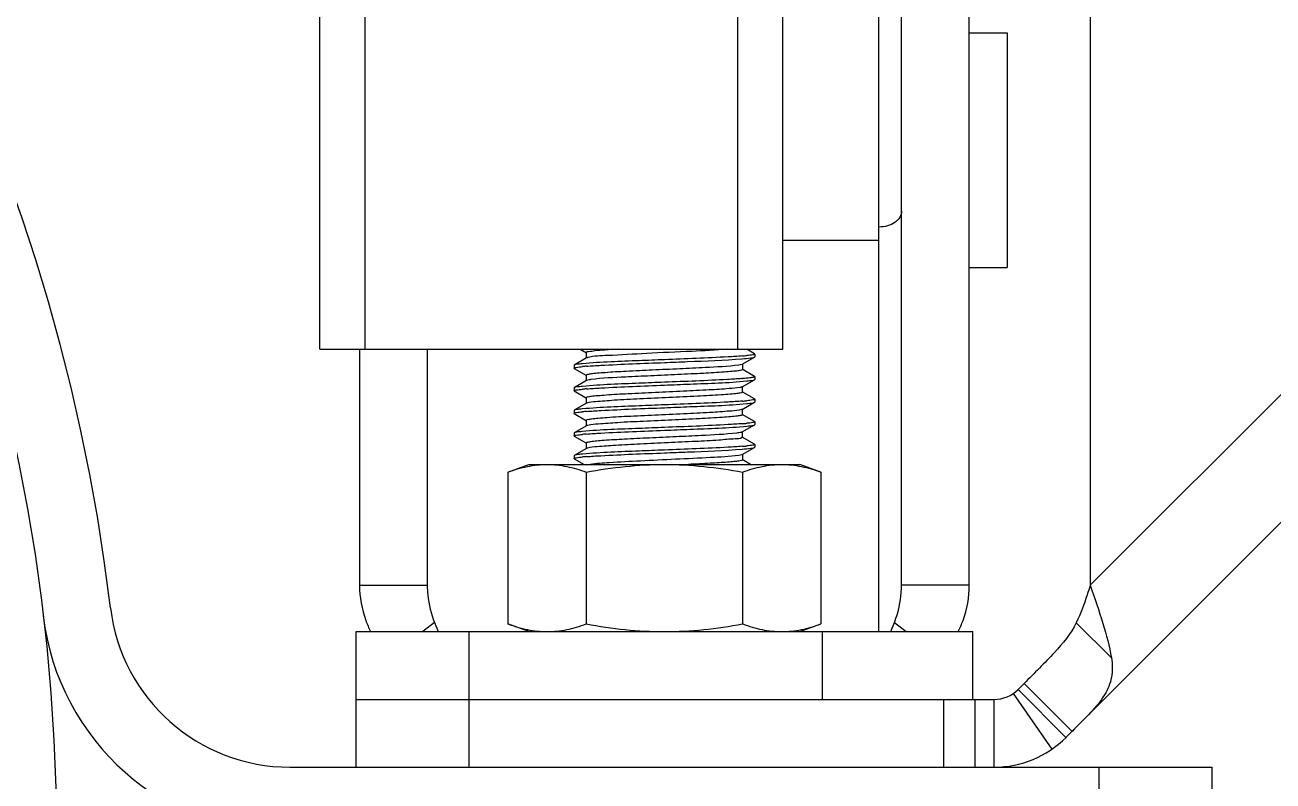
# Model space of a CAD drawing. Extents: x 27938 to 1507990, y 110129 to 923079.
# Drawn here: x 643438 to 644421, y 365399 to 365994 of the extents above; entities that cross this region are included whole.
import ezdxf

# ---------------------------------------------------------------- set-up
doc = ezdxf.new("R2010")
doc.units = 0
doc.header["$LTSCALE"] = 1000
doc.header["$MEASUREMENT"] = 0

msp = doc.modelspace()

# ---------------------------------------------------------------- linework, layer by layer
at = {"linetype": 'Continuous'}
for p, q in [((643670.03, 365738.85), (643670.03, 368698.45)), ((643705.62, 365738.85), (643705.62, 368698.45)), ((643999.23, 365738.85), (643999.23, 368698.45)), ((644034.82, 365738.85), (644034.82, 368698.45)), ((644110.45, 365516.41), (644110.45, 366536.96)), ((644128.25, 365552.93), (644128.25, 366087.21)), ((644181.63, 365552.93), (644181.63, 366087.21)), ((644276.94, 366087.21), (644276.94, 365552.88)), ((644181.63, 365988.21), (644211.42, 365988.21)), ((644276.94, 365552.88), (644705.22, 365981.15)), ((644755.55, 365930.82), (644257.82, 365433.1)), ((644034.82, 365824.74), (644110.45, 365824.74)), ((644181.63, 365803.28), (644211.42, 365803.28)), ((643670.03, 365738.85), (644034.82, 365738.85)), ((643701.17, 365738.85), (643701.17, 365552.93)), ((643754.55, 365738.85), (643754.55, 365552.93)), ((643875.05, 365738.85), (643880.05, 365735.95)), ((643879.85, 365736.18), (643879.85, 365731.73)), ((644012.41, 365735.26), (644006.22, 365738.85)), ((644012.41, 365735.26), (644012.58, 365735.07)), ((644012.58, 365735.07), (644012.58, 365732.84)), ((643870.39, 365726.36), (643870.22, 365726.17)), ((643870.22, 365726.17), (643870.22, 365723.95)), ((643870.39, 365723.75), (643870.22, 365723.95)), ((643880.05, 365731.96), (643870.39, 365726.36)), ((644002.75, 365727.06), (644012.41, 365732.65)), ((644002.95, 365727.28), (644002.95, 365722.83)), ((644012.41, 365732.65), (644012.58, 365732.84)), ((643870.39, 365723.75), (643880.05, 365718.16)), ((643880.05, 365714.16), (643870.39, 365708.57)), ((643879.85, 365718.38), (643879.85, 365713.94)), ((644012.41, 365717.47), (644002.75, 365723.06)), ((644002.75, 365709.26), (644012.41, 365714.85)), ((644012.41, 365717.47), (644012.58, 365717.27)), ((644012.41, 365714.85), (644012.58, 365715.05)), ((644012.58, 365717.27), (644012.58, 365715.05)), ((643870.39, 365708.57), (643870.22, 365708.38)), ((643870.22, 365708.38), (643870.22, 365706.15)), ((643870.39, 365705.96), (643870.22, 365706.15)), ((643870.39, 365705.96), (643880.05, 365700.36)), ((644012.41, 365699.67), (644002.75, 365705.26)), ((644002.95, 365705.04), (644002.95, 365709.49)), ((643880.05, 365696.37), (643870.39, 365690.78)), ((643879.85, 365700.59), (643879.85, 365696.14)), ((643880.27, 365696.47), (643880.05, 365696.37)), ((644002.75, 365691.47), (644012.41, 365697.06)), ((644012.41, 365699.67), (644012.58, 365699.48)), ((644012.41, 365697.06), (644012.58, 365697.25)), ((644012.58, 365699.48), (644012.58, 365697.25)), ((643870.39, 365690.78), (643870.22, 365690.58)), ((643870.22, 365690.58), (643870.22, 365688.36)), ((643870.39, 365688.16), (643870.22, 365688.36)), ((643870.39, 365688.16), (643880.05, 365682.57)), ((644012.41, 365681.88), (644002.75, 365687.47)), ((644002.95, 365687.24), (644002.95, 365691.69)), ((643880.05, 365678.57), (643870.39, 365672.98)), ((643879.85, 365682.79), (643879.85, 365678.35)), ((644002.75, 365673.67), (644012.41, 365679.26)), ((644012.41, 365681.88), (644012.58, 365681.68)), ((644012.41, 365679.26), (644012.58, 365679.46)), ((644012.58, 365681.68), (644012.58, 365679.46)), ((643870.39, 365672.98), (643870.22, 365672.79)), ((643870.22, 365672.79), (643870.22, 365670.56)), ((643870.39, 365670.37), (643870.22, 365670.56)), ((643870.39, 365670.37), (643880.05, 365664.77)), ((643879.85, 365665), (643879.85, 365660.55)), ((644002.75, 365673.67), (644002.48, 365673.55)), ((644012.41, 365664.08), (644002.75, 365669.67)), ((644002.95, 365669.45), (644002.95, 365673.9)), ((643870.39, 365655.19), (643870.22, 365654.99)), ((643870.22, 365654.99), (643870.22, 365652.77)), ((643880.05, 365660.78), (643870.39, 365655.19)), ((644002.75, 365655.88), (644012.41, 365661.47)), ((644002.95, 365656.1), (644002.95, 365651.65)), ((644012.41, 365664.08), (644012.58, 365663.89)), ((644012.41, 365661.47), (644012.58, 365661.66)), ((644012.58, 365663.89), (644012.58, 365661.66)), ((643818.11, 365642.08), (643834.63, 365648.09)), ((643834.63, 365648.09), (644048.17, 365648.09)), ((643870.39, 365652.57), (643870.22, 365652.77)), ((643870.39, 365652.57), (643878.12, 365648.09)), ((644009.29, 365648.09), (644002.75, 365651.88)), ((644064.69, 365642.08), (644048.17, 365648.09)), ((643818.11, 365642.08), (643818.11, 365522.42)), ((643879.76, 365642.08), (643879.76, 365522.42)), ((644003.04, 365642.08), (644003.04, 365522.42)), ((644064.69, 365642.08), (644064.69, 365522.42)), ((643701.17, 365552.93), (643754.55, 365552.93)), ((644181.63, 365552.93), (644128.25, 365552.93)), ((643760.23, 365523.5), (643750.97, 365516.46)), ((643760.23, 365523.5), (643763.07, 365516.41)), ((643834.63, 365516.41), (643818.11, 365522.42)), ((644048.17, 365516.41), (644064.69, 365522.42)), ((644119.73, 365516.41), (644122.57, 365523.5)), ((644122.57, 365523.5), (644131.83, 365516.46)), ((644265.95, 365523.45), (644293.59, 365495.81)), ((643698.49, 365516.41), (644184.31, 365516.41)), ((643698.49, 365409.64), (643698.49, 365516.41)), ((643787.47, 365463.03), (643787.47, 365516.41)), ((644065.97, 365463.03), (644065.97, 365516.41)), ((644184.31, 365463.03), (644184.31, 365516.41)), ((644224.83, 365475.6), (644220.08, 365470.84)), ((644257.82, 365433.1), (644220.08, 365470.84)), ((644262.58, 365437.85), (644224.83, 365475.6)), ((643698.49, 365463.03), (644201.2, 365463.03)), ((643787.47, 365409.64), (643787.47, 365463.03)), ((644161.52, 365409.64), (644161.52, 365463.03)), ((644186.27, 365409.64), (644186.27, 365463.03)), ((644201.2, 365409.64), (644201.2, 365463.03)), ((644216.32, 365467.72), (644246.56, 365423.73)), ((643646.34, 365409.64), (644372.93, 365409.64)), ((644283.95, 365302.87), (644283.95, 365409.64)), ((644372.93, 365302.87), (644372.93, 365409.64))]:
    msp.add_line(p, q, dxfattribs=at)
msp.add_line((644211.42, 365988.21), (644211.42, 365803.28))
msp.add_circle((642010.65, 365356.26), 1451.62, dxfattribs=at)
for centre, radius, start, end in [((642010.65, 365356.26), 1505.01, 6.82415, 173.17585), ((643988.02, 365924.34), 191.34, 274.44401, 275.50896), ((643895.83, 365522.21), 203.86, 94.45812, 95.31469), ((643882.52, 365725.66), 6.79, 105.09314, 106.14114), ((643981.46, 365987.11), 272.18, 274.42341, 274.54966), ((643895.59, 365507.28), 200.98, 94.45697, 95.35574), ((643988, 365888.98), 191.58, 274.44141, 275.50783), ((643895.56, 365489.82), 200.64, 94.45612, 95.36224), ((643987.91, 365872.18), 192.58, 274.44667, 275.48819), ((643895.74, 365469.96), 202.71, 94.45704, 95.331), ((643882.52, 365654.48), 6.79, 105.09314, 106.14114), ((643988.02, 365853.16), 191.34, 274.44401, 275.50896), ((643895.83, 365451.03), 203.86, 94.45812, 95.31469), ((643646.34, 365552), 195.74, 186.82415, 270), ((643646.34, 365552), 142.36, 186.82415, 270), ((644201.2, 365489.72), 26.69, 270, 315), ((644201.2, 365489.72), 80.08, 270, 315)]:
    msp.add_arc(centre, radius, start, end, dxfattribs=at)
for points, knots in [([(644128.25, 365847.69), (644128.25, 365846.02), (644127.16, 365842.44), (644123.02, 365838.34), (644117.19, 365835.7), (644112.75, 365835.11), (644110.45, 365835.11)], [0, 0, 0, 0, 0.209483, 0.444656, 0.71201, 1, 1, 1, 1]), ([(643905.2, 365738.85), (643901.66, 365738.65), (643895.62, 365738.2), (643887.15, 365737.79), (643883.26, 365736.85), (643879.86, 365736.79), (643879.85, 365736.18)], [0, 0, 0, 0, 0.415981, 0.731164, 0.928613, 1, 1, 1, 1]), ([(643991.18, 365738.85), (643981.76, 365738.11), (643960.52, 365737.01), (643928.95, 365735.8), (643901.7, 365733.85), (643885.9, 365733.61), (643880.76, 365732.22)], [0, 0, 0, 0, 0.256105, 0.576785, 0.855532, 1, 1, 1, 1]), ([(644011.94, 365734.69), (644011.66, 365734.6), (644009.82, 365734.21), (644007.96, 365734.03), (644006.39, 365733.88)], [0, 0, 0, 0, 0.157623, 1, 1, 1, 1]), ([(644012.58, 365735.07), (644012.58, 365734.98), (644012.33, 365734.8), (644012.1, 365734.74), (644011.94, 365734.69)], [0, 0, 0, 0, 0.324871, 1, 1, 1, 1]), ([(643870.22, 365723.95), (643870.22, 365724.05), (643870.56, 365724.25), (643870.83, 365724.32), (643871.05, 365724.38)], [0, 0, 0, 0, 0.313847, 1, 1, 1, 1]), ([(643876.9, 365727.41), (643876.07, 365727.33), (643873.92, 365727.03), (643871.57, 365727.05), (643870.39, 365726.36)], [0, 0, 0, 0, 0.37952, 1, 1, 1, 1]), ([(643871.05, 365724.38), (643871.36, 365724.46), (643873.31, 365724.84), (643875.29, 365725.03), (643876.95, 365725.19)], [0, 0, 0, 0, 0.163234, 1, 1, 1, 1]), ([(643941.4, 365730.62), (643934.76, 365730.35), (643913.26, 365729.44), (643891.72, 365728.8), (643876.9, 365727.41)], [0, 0, 0, 0, 0.308576, 1, 1, 1, 1]), ([(644000.01, 365726.4), (643991.32, 365725.09), (643975.76, 365724.57), (643953.06, 365723.33), (643932.27, 365722.43), (643912.67, 365721.47), (643898.04, 365720.68), (643888.96, 365719.94), (643884.05, 365719.53), (643881.73, 365719), (643879.85, 365718.75), (643879.85, 365718.38)], [0, 0, 0, 0, 0.218787, 0.386207, 0.566108, 0.736243, 0.875583, 0.928118, 0.966979, 0.991, 1, 1, 1, 1]), ([(643879.99, 365725.45), (643883.76, 365725.74), (643904.22, 365726.98), (643924.7, 365727.73), (643941.4, 365728.39)], [0, 0, 0, 0, 0.184575, 1, 1, 1, 1]), ([(643880.64, 365732.18), (643880.52, 365732.15), (643880.32, 365732.09), (643880.13, 365732), (643880.05, 365731.96)], [0, 0, 0, 0, 0.572041, 1, 1, 1, 1]), ([(644002.84, 365733.57), (643999.07, 365733.27), (643978.6, 365732.03), (643958.11, 365731.28), (643941.4, 365730.62)], [0, 0, 0, 0, 0.184436, 1, 1, 1, 1]), ([(643941.4, 365728.39), (643947.49, 365728.64), (643967.95, 365729.48), (643988.42, 365730.21), (644002.75, 365731.34)], [0, 0, 0, 0, 0.297863, 1, 1, 1, 1]), ([(644002.75, 365727.06), (644002.63, 365726.99), (644001.74, 365726.66), (644000.8, 365726.52), (644000.01, 365726.4)], [0, 0, 0, 0, 0.147905, 1, 1, 1, 1]), ([(644002.75, 365731.34), (644004.97, 365731.51), (644008.12, 365731.95), (644011.52, 365732.13), (644012.41, 365732.65)], [0, 0, 0, 0, 0.683734, 1, 1, 1, 1]), ([(643883.56, 365714.92), (643883.14, 365714.87), (643881.96, 365714.67), (643880.71, 365714.55), (643880.05, 365714.16)], [0, 0, 0, 0, 0.360643, 1, 1, 1, 1]), ([(644002.95, 365722.83), (644002.95, 365722.48), (644001.13, 365722.22), (643998.86, 365721.71), (643994.08, 365721.29), (643985.22, 365720.57), (643970.91, 365719.78), (643951.67, 365718.84), (643931.14, 365717.94), (643908.3, 365716.74), (643892.53, 365716.13), (643883.56, 365714.92)], [0, 0, 0, 0, 0.00884, 0.032379, 0.070466, 0.122006, 0.258971, 0.426878, 0.605536, 0.773444, 1, 1, 1, 1]), ([(644002.45, 365715.74), (643998.68, 365715.45), (643978.34, 365714.23), (643957.97, 365713.48), (643941.4, 365712.82)], [0, 0, 0, 0, 0.18595, 1, 1, 1, 1]), ([(644010.16, 365716.53), (644009.71, 365716.46), (644007.35, 365716.15), (644004.97, 365715.94), (644003.05, 365715.79)], [0, 0, 0, 0, 0.190828, 1, 1, 1, 1]), ([(644006.38, 365713.86), (644007.15, 365713.93), (644009.14, 365714.22), (644011.31, 365714.22), (644012.41, 365714.85)], [0, 0, 0, 0, 0.377935, 1, 1, 1, 1]), ([(644012.58, 365717.27), (644012.58, 365717.19), (644011.76, 365716.6), (644010.93, 365716.65), (644010.16, 365716.53)], [0, 0, 0, 0, 0.093121, 1, 1, 1, 1]), ([(643870.22, 365706.15), (643870.22, 365706.24), (643870.51, 365706.44), (643870.76, 365706.5), (643870.94, 365706.55)], [0, 0, 0, 0, 0.318631, 1, 1, 1, 1]), ([(643876.95, 365709.62), (643876.11, 365709.54), (643873.95, 365709.23), (643871.58, 365709.26), (643870.39, 365708.57)], [0, 0, 0, 0, 0.379704, 1, 1, 1, 1]), ([(643870.94, 365706.55), (643871.24, 365706.64), (643873.19, 365707.04), (643875.17, 365707.22), (643876.83, 365707.38)], [0, 0, 0, 0, 0.159226, 1, 1, 1, 1]), ([(643941.4, 365712.82), (643934.77, 365712.56), (643913.29, 365711.65), (643891.76, 365711.01), (643876.95, 365709.62)], [0, 0, 0, 0, 0.308379, 1, 1, 1, 1]), ([(644001.29, 365708.83), (643998.34, 365708.24), (643990.11, 365707.62), (643975.18, 365706.62), (643955.81, 365705.7), (643934.56, 365704.73), (643914.25, 365703.76), (643898.97, 365702.95), (643889.45, 365702.19), (643884.28, 365701.77), (643881.84, 365701.22), (643879.85, 365700.97), (643879.85, 365700.59)], [0, 0, 0, 0, 0.074051, 0.202548, 0.368862, 0.551322, 0.726125, 0.870472, 0.925123, 0.96561, 0.990669, 1, 1, 1, 1]), ([(643879.97, 365707.65), (643883.75, 365707.95), (643904.21, 365709.19), (643924.7, 365709.93), (643941.4, 365710.6)], [0, 0, 0, 0, 0.184524, 1, 1, 1, 1]), ([(644002.95, 365705.04), (644002.95, 365704.63), (644000.79, 365704.4), (643998.17, 365703.8), (643992.6, 365703.38), (643982.39, 365702.59), (643966.15, 365701.75), (643944.82, 365700.75), (643922.97, 365699.7), (643903.64, 365698.89), (643889.85, 365697.58), (643882.45, 365697.34), (643880.27, 365696.47)], [0, 0, 0, 0, 0.009911, 0.036684, 0.079861, 0.138026, 0.290611, 0.473012, 0.659513, 0.823824, 0.942824, 1, 1, 1, 1]), ([(643941.4, 365710.6), (643948.13, 365710.87), (643969.8, 365711.8), (643991.5, 365712.41), (644006.38, 365713.86)], [0, 0, 0, 0, 0.310578, 1, 1, 1, 1]), ([(644002.75, 365709.26), (644002.58, 365709.16), (644002.09, 365709), (644001.6, 365708.89), (644001.29, 365708.83)], [0, 0, 0, 0, 0.388593, 1, 1, 1, 1]), ([(643941.4, 365695.03), (643934.75, 365694.76), (643913.22, 365693.85), (643891.66, 365693.21), (643876.83, 365691.81)], [0, 0, 0, 0, 0.308852, 1, 1, 1, 1]), ([(644002.83, 365697.98), (643999.06, 365697.68), (643978.6, 365696.44), (643958.11, 365695.69), (643941.4, 365695.03)], [0, 0, 0, 0, 0.184477, 1, 1, 1, 1]), ([(643941.4, 365692.8), (643948.12, 365693.07), (643969.77, 365694), (643991.46, 365694.61), (644006.33, 365696.06)], [0, 0, 0, 0, 0.310323, 1, 1, 1, 1]), ([(644006.33, 365696.06), (644007.11, 365696.13), (644009.11, 365696.42), (644011.31, 365696.42), (644012.41, 365697.06)], [0, 0, 0, 0, 0.378132, 1, 1, 1, 1]), ([(644011.91, 365699.09), (644011.62, 365699.01), (644009.8, 365698.62), (644007.94, 365698.44), (644006.38, 365698.29)], [0, 0, 0, 0, 0.159145, 1, 1, 1, 1]), ([(644012.58, 365699.48), (644012.58, 365699.39), (644012.31, 365699.2), (644012.08, 365699.14), (644011.91, 365699.09)], [0, 0, 0, 0, 0.322656, 1, 1, 1, 1]), ([(643870.22, 365688.36), (643870.22, 365688.46), (643870.55, 365688.66), (643870.82, 365688.73), (643871.03, 365688.78)], [0, 0, 0, 0, 0.315061, 1, 1, 1, 1]), ([(643876.83, 365691.81), (643876.01, 365691.73), (643873.88, 365691.43), (643871.56, 365691.45), (643870.39, 365690.78)], [0, 0, 0, 0, 0.37931, 1, 1, 1, 1]), ([(643871.03, 365688.78), (643871.33, 365688.86), (643873.25, 365689.24), (643875.19, 365689.43), (643876.81, 365689.58)], [0, 0, 0, 0, 0.163145, 1, 1, 1, 1]), ([(644002.21, 365691.25), (643999.74, 365690.52), (643992.09, 365690.07), (643977.85, 365688.92), (643958.51, 365688.05), (643936.84, 365687.03), (643915.85, 365686.05), (643899.93, 365685.22), (643889.95, 365684.43), (643884.51, 365684.01), (643881.95, 365683.43), (643879.86, 365683.19), (643879.85, 365682.79)], [0, 0, 0, 0, 0.062951, 0.18524, 0.350271, 0.535399, 0.715185, 0.864922, 0.92187, 0.964113, 0.990297, 1, 1, 1, 1]), ([(643879.97, 365689.86), (643883.75, 365690.15), (643904.21, 365691.39), (643924.7, 365692.14), (643941.4, 365692.8)], [0, 0, 0, 0, 0.18453, 1, 1, 1, 1]), ([(644002.95, 365687.24), (644002.95, 365686.86), (644000.91, 365686.61), (643998.41, 365686.04), (643993.1, 365685.62), (643983.35, 365684.85), (643967.76, 365684.03), (643947.1, 365683.05), (643925.63, 365682.06), (643906.27, 365681.16), (643891.67, 365680.1), (643883.73, 365679.54), (643881.01, 365678.9)], [0, 0, 0, 0, 0.00951, 0.035123, 0.076469, 0.132247, 0.279239, 0.456494, 0.640275, 0.805971, 0.931424, 1, 1, 1, 1]), ([(644002.75, 365691.47), (644002.68, 365691.42), (644002.5, 365691.35), (644002.32, 365691.28), (644002.21, 365691.25)], [0, 0, 0, 0, 0.430479, 1, 1, 1, 1]), ([(643941.4, 365677.23), (643934.75, 365676.97), (643913.21, 365676.05), (643891.64, 365675.42), (643876.81, 365674.01)], [0, 0, 0, 0, 0.308927, 1, 1, 1, 1]), ([(643879.98, 365672.06), (643883.76, 365672.36), (643904.22, 365673.6), (643924.7, 365674.35), (643941.4, 365675.01)], [0, 0, 0, 0, 0.184554, 1, 1, 1, 1]), ([(643881.01, 365678.9), (643880.81, 365678.85), (643880.49, 365678.76), (643880.17, 365678.64), (643880.05, 365678.57)], [0, 0, 0, 0, 0.59312, 1, 1, 1, 1]), ([(644002.84, 365680.18), (643999.07, 365679.89), (643978.6, 365678.65), (643958.11, 365677.9), (643941.4, 365677.23)], [0, 0, 0, 0, 0.184455, 1, 1, 1, 1]), ([(643941.4, 365675.01), (643948.13, 365675.28), (643969.8, 365676.21), (643991.5, 365676.82), (644006.39, 365678.27)], [0, 0, 0, 0, 0.310595, 1, 1, 1, 1]), ([(644011.9, 365681.29), (644011.61, 365681.21), (644009.77, 365680.82), (644007.9, 365680.64), (644006.33, 365680.49)], [0, 0, 0, 0, 0.159397, 1, 1, 1, 1]), ([(644006.39, 365678.27), (644007.15, 365678.34), (644009.14, 365678.63), (644011.32, 365678.63), (644012.41, 365679.26)], [0, 0, 0, 0, 0.377931, 1, 1, 1, 1]), ([(644012.58, 365681.68), (644012.58, 365681.6), (644012.31, 365681.41), (644012.07, 365681.34), (644011.9, 365681.29)], [0, 0, 0, 0, 0.322005, 1, 1, 1, 1]), ([(643870.22, 365670.56), (643870.22, 365670.65), (643870.52, 365670.85), (643870.77, 365670.92), (643870.96, 365670.97)], [0, 0, 0, 0, 0.317967, 1, 1, 1, 1]), ([(643876.81, 365674.01), (643875.99, 365673.94), (643873.87, 365673.64), (643871.56, 365673.66), (643870.39, 365672.98)], [0, 0, 0, 0, 0.379296, 1, 1, 1, 1]), ([(643870.96, 365670.97), (643871.26, 365671.05), (643873.23, 365671.45), (643875.23, 365671.64), (643876.9, 365671.8)], [0, 0, 0, 0, 0.159617, 1, 1, 1, 1]), ([(643998.38, 365672.8), (643989.17, 365671.68), (643973.2, 365671.01), (643950.26, 365669.83), (643929.99, 365668.94), (643911.12, 365668.01), (643897.12, 365667.23), (643888.48, 365666.52), (643883.84, 365666.11), (643881.62, 365665.61), (643879.85, 365665.34), (643879.85, 365665)], [0, 0, 0, 0, 0.234088, 0.402448, 0.579889, 0.745639, 0.880314, 0.930897, 0.968237, 0.991317, 1, 1, 1, 1]), ([(644002.76, 365669.23), (644001.12, 365668.25), (643994.53, 365668.3), (643982.52, 365666.81), (643964.76, 365666.16), (643944.17, 365665.11), (643923.18, 365664.15), (643904.52, 365663.27), (643890.69, 365662.21), (643883.24, 365661.71), (643880.76, 365661.04)], [0, 0, 0, 0, 0.046973, 0.152409, 0.303029, 0.479455, 0.658932, 0.818305, 0.937036, 1, 1, 1, 1]), ([(644002.48, 365673.55), (644002.28, 365673.47), (644000.93, 365673.11), (643999.54, 365672.94), (643998.38, 365672.8)], [0, 0, 0, 0, 0.158312, 1, 1, 1, 1]), ([(644002.95, 365669.45), (644002.95, 365669.41), (644002.9, 365669.31), (644002.81, 365669.26), (644002.76, 365669.23)], [0, 0, 0, 0, 0.402304, 1, 1, 1, 1]), ([(643876.9, 365656.23), (643876.07, 365656.15), (643873.92, 365655.85), (643871.57, 365655.87), (643870.39, 365655.19)], [0, 0, 0, 0, 0.37952, 1, 1, 1, 1]), ([(643941.4, 365659.44), (643934.76, 365659.17), (643913.26, 365658.26), (643891.72, 365657.62), (643876.9, 365656.23)], [0, 0, 0, 0, 0.308576, 1, 1, 1, 1]), ([(643879.99, 365654.27), (643883.76, 365654.56), (643904.22, 365655.8), (643924.7, 365656.55), (643941.4, 365657.21)], [0, 0, 0, 0, 0.184575, 1, 1, 1, 1]), ([(643880.64, 365661), (643880.52, 365660.97), (643880.32, 365660.91), (643880.13, 365660.82), (643880.05, 365660.78)], [0, 0, 0, 0, 0.572041, 1, 1, 1, 1]), ([(644000.01, 365655.22), (643992.64, 365654.11), (643966.72, 365652.96), (643932.7, 365651.33), (643901.09, 365649.64), (643887.86, 365648.84), (643882.87, 365648.1)], [0, 0, 0, 0, 0.190457, 0.661719, 0.871239, 1, 1, 1, 1]), ([(644002.84, 365662.39), (643999.07, 365662.09), (643978.6, 365660.85), (643958.11, 365660.1), (643941.4, 365659.44)], [0, 0, 0, 0, 0.184436, 1, 1, 1, 1]), ([(643941.4, 365657.21), (643947.49, 365657.46), (643967.95, 365658.3), (643988.42, 365659.03), (644002.75, 365660.16)], [0, 0, 0, 0, 0.297863, 1, 1, 1, 1]), ([(644002.75, 365655.88), (644002.63, 365655.81), (644001.74, 365655.48), (644000.8, 365655.34), (644000.01, 365655.22)], [0, 0, 0, 0, 0.147905, 1, 1, 1, 1]), ([(644002.75, 365660.16), (644004.97, 365660.33), (644008.12, 365660.77), (644011.52, 365660.95), (644012.41, 365661.47)], [0, 0, 0, 0, 0.683734, 1, 1, 1, 1]), ([(644011.94, 365663.51), (644011.66, 365663.42), (644009.82, 365663.03), (644007.96, 365662.85), (644006.39, 365662.7)], [0, 0, 0, 0, 0.157623, 1, 1, 1, 1]), ([(644012.58, 365663.89), (644012.58, 365663.8), (644012.33, 365663.62), (644012.1, 365663.56), (644011.94, 365663.51)], [0, 0, 0, 0, 0.324871, 1, 1, 1, 1]), ([(643818.11, 365642.08), (643823.11, 365643.9), (643833.22, 365646.94), (643843.75, 365648.09), (643848.94, 365648.09)], [0, 0, 0, 0, 0.506411, 1, 1, 1, 1]), ([(643848.94, 365648.09), (643854.12, 365648.09), (643864.65, 365646.94), (643874.76, 365643.9), (643879.76, 365642.08)], [0, 0, 0, 0, 0.493589, 1, 1, 1, 1]), ([(643870.22, 365652.77), (643870.22, 365652.87), (643870.56, 365653.07), (643870.83, 365653.14), (643871.05, 365653.2)], [0, 0, 0, 0, 0.313847, 1, 1, 1, 1]), ([(643871.05, 365653.2), (643871.36, 365653.28), (643873.31, 365653.66), (643875.29, 365653.85), (643876.95, 365654.01)], [0, 0, 0, 0, 0.163234, 1, 1, 1, 1]), ([(644002.95, 365651.65), (644002.95, 365651.36), (644001.5, 365651.07), (643999.62, 365650.66), (643995.73, 365650.26), (643988.41, 365649.62), (643976.38, 365648.89), (643966.15, 365648.37), (643960.43, 365648.1)], [0, 0, 0, 0, 0.020558, 0.074229, 0.161254, 0.279605, 0.598487, 1, 1, 1, 1]), ([(644003.04, 365642.08), (644008.05, 365643.9), (644018.15, 365646.94), (644028.68, 365648.09), (644033.87, 365648.09)], [0, 0, 0, 0, 0.506411, 1, 1, 1, 1]), ([(644033.87, 365648.09), (644039.05, 365648.09), (644049.58, 365646.94), (644059.69, 365643.9), (644064.69, 365642.08)], [0, 0, 0, 0, 0.493589, 1, 1, 1, 1]), ([(643701.17, 365552.93), (643701.17, 365543.55), (643703.5, 365530.84), (643708.49, 365519.3), (643709.91, 365516.45)], [0, 0, 0, 0, 0.746457, 1, 1, 1, 1]), ([(643754.55, 365552.93), (643754.55, 365550.38), (643755.05, 365540.36), (643757.49, 365530.46), (643760.23, 365523.5)], [0, 0, 0, 0, 0.253697, 1, 1, 1, 1]), ([(644122.57, 365523.5), (644123.47, 365525.8), (644126.74, 365535.27), (644128.25, 365545.37), (644128.25, 365552.93)], [0, 0, 0, 0, 0.246008, 1, 1, 1, 1]), ([(644172.89, 365516.45), (644174.31, 365519.3), (644179.3, 365530.84), (644181.63, 365543.55), (644181.63, 365552.93)], [0, 0, 0, 0, 0.253543, 1, 1, 1, 1]), ([(644276.94, 365552.88), (644276.12, 365550.34), (644272.9, 365540.38), (644269.34, 365530.48), (644265.95, 365523.45)], [0, 0, 0, 0, 0.255061, 1, 1, 1, 1]), ([(644276.94, 365552.88), (644280.39, 365542.85), (644286.83, 365524.11), (644292.09, 365504.91), (644293.59, 365495.81)], [0, 0, 0, 0, 0.53484, 1, 1, 1, 1]), ([(643818.11, 365522.42), (643823.11, 365520.6), (643833.22, 365517.57), (643843.75, 365516.41), (643848.94, 365516.41)], [0, 0, 0, 0, 0.506411, 1, 1, 1, 1]), ([(643848.94, 365516.41), (643854.12, 365516.41), (643864.65, 365517.57), (643874.76, 365520.6), (643879.76, 365522.42)], [0, 0, 0, 0, 0.493589, 1, 1, 1, 1]), ([(644003.04, 365522.42), (644008.05, 365520.6), (644018.15, 365517.57), (644028.68, 365516.41), (644033.87, 365516.41)], [0, 0, 0, 0, 0.506411, 1, 1, 1, 1]), ([(644033.87, 365516.41), (644039.05, 365516.41), (644049.58, 365517.57), (644059.69, 365520.6), (644064.69, 365522.42)], [0, 0, 0, 0, 0.493589, 1, 1, 1, 1]), ([(644265.95, 365523.45), (644261.71, 365514.69), (644247.84, 365498.28), (644232.85, 365483.62), (644224.83, 365475.6)], [0, 0, 0, 0, 0.46168, 1, 1, 1, 1]), ([(644293.59, 365495.81), (644294.42, 365490.78), (644294.73, 365480.4), (644288.41, 365465.3), (644276.63, 365451.76), (644267.5, 365442.77), (644262.58, 365437.85)], [0, 0, 0, 0, 0.222359, 0.440545, 0.696247, 1, 1, 1, 1])]:
    msp.add_open_spline(points, degree=3, knots=knots, dxfattribs=at)
for points in [[(643879.76, 365642.08), (643900.07, 365645.78), (643920.76, 365648.09), (643941.4, 365648.09)], [(643941.4, 365648.09), (643962.05, 365648.09), (643982.73, 365645.78), (644003.04, 365642.08)], [(643879.76, 365522.42), (643900.07, 365518.73), (643920.76, 365516.41), (643941.4, 365516.41)], [(643941.4, 365516.41), (643962.05, 365516.41), (643982.73, 365518.73), (644003.04, 365522.42)]]:
    msp.add_open_spline(points, degree=3, dxfattribs=at)

doc.saveas('drawing.dxf')
